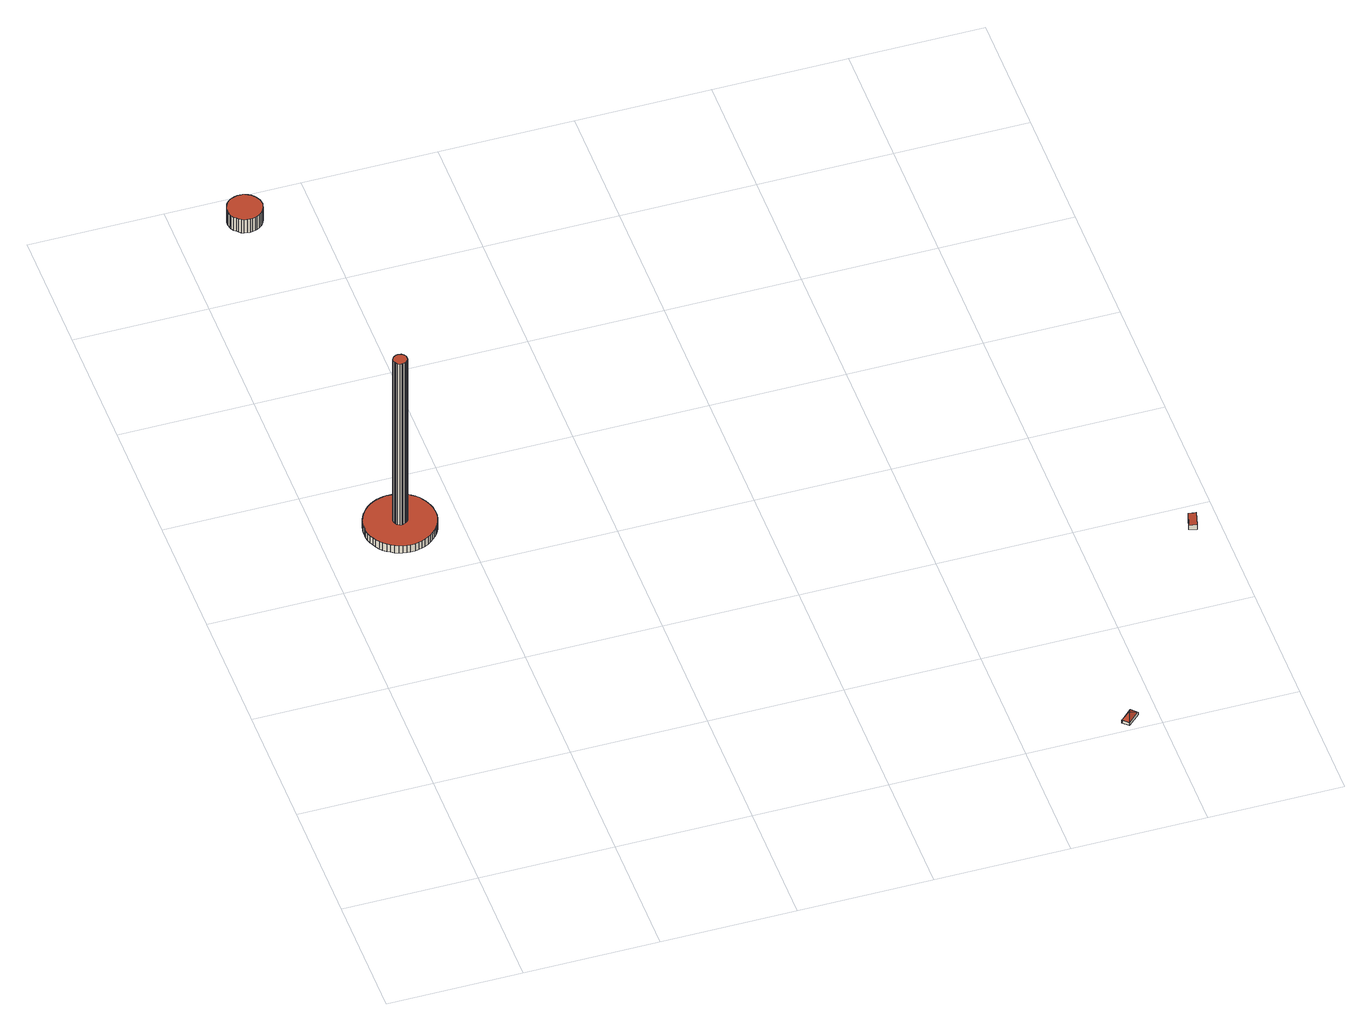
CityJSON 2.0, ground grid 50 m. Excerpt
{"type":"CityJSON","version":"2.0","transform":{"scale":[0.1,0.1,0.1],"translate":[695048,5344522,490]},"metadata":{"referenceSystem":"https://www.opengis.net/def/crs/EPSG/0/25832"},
"CityObjects":{
"building1":{"type":"Building","attributes":{"Gemeindeschluessel":"09162000","HoeheDach":"618.270","HoeheGrund":"537.389","Methode":"2000","NiedrigsteTraufeDesGebaeudes":"540.867","Geometrietyp2DReferenz":"3000","function":"31001_2000","roofType":"9999","measuredHeight":80.88,"storeysAboveGround":1},"geometry":[{"type":"Solid","lod":"2","boundaries":[[[[0,1,2,3]],[[4,5,6,7]],[[8,9,10,11]],[[12,13,14,15]],[[16,17,18,19]],[[20,21,22,23]],[[24,25,26,27]],[[28,29,30,31]],[[32,33,34,35]],[[36,37,38,39]],[[40,41,42,43]],[[44,45,46,47]],[[48,49,50,51]],[[52,24,27,53]],[[54,55,56,57]],[[58,59,60,61]],[[62,63,64,65]],[[66,20,23,67]],[[68,69,70,71]],[[26,72,73,7,6,15,14,71,70,74,75,3,2,76,67,23,22,77,78,79,61,60,80,81,82,83,84,85,86,87,88,89,90,91,92,93,19,18,94,95,96,97,98,99,35,34,39,38,100,101,102,103,104,65,64,43,42,105,53,27]],[[106,107,84,83]],[[17,108,94,18]],[[109,110,79,78]],[[111,4,7,73]],[[112,113,88,87]],[[63,40,43,64]],[[114,111,73,72]],[[115,116,99,98]],[[117,8,11,118]],[[119,120,121,122,123,124]],[[125,28,31,126]],[[69,127,74,70]],[[116,32,35,99]],[[128,16,19,93]],[[129,130,131,132,133,134]],[[135,136,91,90]],[[29,137,138,30]],[[41,139,105,42]],[[49,140,141,50]],[[142,143,101,100]],[[144,112,87,86]],[[145,146,96,95]],[[45,147,148,46]],[[139,52,53,105]],[[108,145,95,94]],[[149,115,98,97]],[[113,150,89,88]],[[21,151,77,22]],[[152,0,3,75]],[[140,123,122,141]],[[33,36,39,34]],[[147,48,51,148]],[[153,128,93,92]],[[25,114,72,26]],[[55,130,129,56]],[[154,155,156,157]],[[155,158,159,156]],[[59,160,80,60]],[[1,161,76,2]],[[162,62,65,104]],[[163,164,160,59,58,110,109,151,21,20,66,161,1,0,152,127,69,68,13,12,5,4,111,114,25,24,52,139,41,40,63,62,162,165,166,143,142,37,36,33,32,116,115,149,146,145,108,17,16,128,153,136,135,150,113,112,144,167,107,106],[168,47,46,148,51,50,141,122,121,120,169,157,156,159,170,118,11,10,57,56,129,134,133,126,31,30,138]],[[9,54,57,10]],[[150,135,90,89]],[[160,164,81,80]],[[132,125,126,133]],[[164,163,82,81]],[[13,68,71,14]],[[151,109,78,77]],[[37,142,100,38]],[[125,132,131,130,55,54,9,8,117,171,158,155,154,172,119,124,123,140,49,48,147,45,44,173,137,29,28]],[[146,149,97,96]],[[173,44,47,168]],[[158,171,170,159]],[[172,154,157,169]],[[127,152,75,74]],[[165,103,102,101,143,166]],[[136,153,92,91]],[[165,162,104,103]],[[167,144,86,85]],[[163,106,83,82]],[[5,12,15,6]],[[137,173,168,138]],[[119,172,169,120]],[[161,66,67,76]],[[110,58,61,79]],[[107,167,85,84]],[[171,117,118,170]]]],"semantics":{"surfaces":[{"type":"WallSurface"},{"type":"GroundSurface"},{"type":"RoofSurface","Dachneigung":"89.982","Dachorientierung":"-1.000","Flaeche":"513.092","Z_MAX":"3.486","Z_MAX_ASL":"540.875","Z_MIN":"3.478","Z_MIN_ASL":"540.867"},{"type":"RoofSurface","Dachneigung":"90.000","Dachorientierung":"-1.000","Flaeche":"19.763","Z_MAX":"80.881","Z_MAX_ASL":"618.270","Z_MIN":"80.881","Z_MIN_ASL":"618.270"}],"values":[[0,0,0,0,0,0,0,0,0,0,0,0,0,0,0,0,0,0,0,1,0,0,0,0,0,0,0,0,0,0,0,0,0,0,0,0,0,0,0,0,0,0,0,0,0,0,0,0,0,0,0,0,0,0,0,0,0,0,0,0,2,0,0,0,0,0,0,0,0,3,0,0,0,0,0,0,0,0,0,0,0,0,0,0,0,0,0]]}}]},
"building2":{"type":"Building","attributes":{"Gemeindeschluessel":"09162000","HoeheDach":"499.060","HoeheGrund":"492.752","Methode":"2000","NiedrigsteTraufeDesGebaeudes":"499.060","Geometrietyp2DReferenz":"3000","function":"31001_2000","roofType":"1000","measuredHeight":6.31,"storeysAboveGround":1},"geometry":[{"type":"Solid","lod":"2","boundaries":[[[[174,175,176,177]],[[178,179,180,181]],[[182,183,184,185]],[[186,187,188,189]],[[190,191,192,193]],[[194,195,196,197]],[[175,198,199,176]],[[200,201,202,203]],[[204,205,206,207]],[[208,209,210,211]],[[212,213,214,215]],[[213,216,217,214]],[[218,219,220,221]],[[222,223,224,225]],[[198,226,227,199]],[[228,194,197,229]],[[216,208,211,217]],[[230,231,232,233]],[[234,235,236,237,238,239,240,177,176,199,227,221,220,207,206,215,214,217,211,210,193,192,241,189,188,185,184,203,202,242,181,180,233,232,225,224,229,197,196,243]],[[195,244,243,196]],[[245,246,235,234]],[[205,212,215,206]],[[219,204,207,220]],[[231,222,225,232]],[[247,186,189,241]],[[223,228,229,224]],[[248,174,177,240]],[[249,178,181,242]],[[250,251,237,236]],[[194,228,223,222,231,230,179,178,249,201,200,183,182,187,186,247,191,190,209,208,216,213,212,205,204,219,218,226,198,175,174,248,252,253,251,250,246,245,244,195]],[[252,248,240,239]],[[244,245,234,243]],[[209,190,193,210]],[[179,230,233,180]],[[226,218,221,227]],[[251,253,238,237]],[[246,250,236,235]],[[253,252,239,238]],[[187,182,185,188]],[[183,200,203,184]],[[191,247,241,192]],[[201,249,242,202]]]],"semantics":{"surfaces":[{"type":"WallSurface"},{"type":"GroundSurface"},{"type":"RoofSurface","Dachneigung":"90.000","Dachorientierung":"-1.000","Flaeche":"126.953","Z_MAX":"6.308","Z_MAX_ASL":"499.060","Z_MIN":"6.308","Z_MIN_ASL":"499.060"}],"values":[[0,0,0,0,0,0,0,0,0,0,0,0,0,0,0,0,0,0,1,0,0,0,0,0,0,0,0,0,0,2,0,0,0,0,0,0,0,0,0,0,0,0]]}}]},
"building3":{"type":"Building","attributes":{"Gemeindeschluessel":"09162000","HoeheDach":"495.350","HoeheGrund":"491.960","Methode":"1000","NiedrigsteTraufeDesGebaeudes":"493.380","Geometrietyp2DReferenz":"3000","function":"31001_2000","roofType":"3500","measuredHeight":3.39},"geometry":[{"type":"Solid","lod":"2","boundaries":[[[[254,255,256,257,258]],[[259,260,254,258]],[[261,257,256]],[[259,262,263,264,260]],[[257,262,259,258]],[[255,264,261,256]],[[264,263,261]],[[264,255,254,260]],[[261,263,262,257]]]],"semantics":{"surfaces":[{"type":"WallSurface"},{"type":"GroundSurface"},{"type":"RoofSurface","Dachneigung":"37.785","Dachorientierung":"137.350","Flaeche":"7.240","Z_MAX":"3.390","Z_MAX_ASL":"495.350","Z_MIN":"1.455","Z_MIN_ASL":"493.415"},{"type":"RoofSurface","Dachneigung":"56.793","Dachorientierung":"47.459","Flaeche":"5.466","Z_MAX":"3.390","Z_MAX_ASL":"495.350","Z_MIN":"1.420","Z_MIN_ASL":"493.380"},{"type":"RoofSurface","Dachneigung":"37.777","Dachorientierung":"317.356","Flaeche":"7.241","Z_MAX":"3.390","Z_MAX_ASL":"495.350","Z_MIN":"1.454","Z_MIN_ASL":"493.414"},{"type":"RoofSurface","Dachneigung":"56.791","Dachorientierung":"227.487","Flaeche":"5.475","Z_MAX":"3.390","Z_MAX_ASL":"495.350","Z_MIN":"1.423","Z_MIN_ASL":"493.383"}],"values":[[0,1,2,0,0,3,4,0,5]]}}]},
"building4":{"type":"Building","attributes":{"Gemeindeschluessel":"09162000","HoeheDach":"493.110","HoeheGrund":"490.800","Methode":"1000","NiedrigsteTraufeDesGebaeudes":"492.801","Geometrietyp2DReferenz":"3000","function":"31001_2000","roofType":"1000","measuredHeight":2.31},"geometry":[{"type":"Solid","lod":"2","boundaries":[[[[265,266,267,268]],[[269,265,268,270]],[[266,271,272,267]],[[269,271,266,265]],[[271,269,270,272]],[[272,270,268,267]]]],"semantics":{"surfaces":[{"type":"WallSurface"},{"type":"RoofSurface","Dachneigung":"84.117","Dachorientierung":"286.235","Flaeche":"18.083","Z_MAX":"2.310","Z_MAX_ASL":"493.110","Z_MIN":"2.001","Z_MIN_ASL":"492.801"},{"type":"GroundSurface"}],"values":[[0,0,0,1,0,2]]}}]}
},
"vertices":[
[150,1164,509],[135,1164,509],[135,1164,474],[150,1164,474],[246,1221,509],[237,1209,509],[237,1209,474],[246,1221,474],[148,1271,1283],[142,1269,1283],[142,1269,509],[148,1271,509],[227,1199,509],[216,1190,509],[216,1190,474],[227,1199,474],[66,1403,509],[78,1410,509],[78,1410,474],[66,1403,474],[93,1172,509],[80,1178,509],[80,1178,474],[93,1172,474],[267,1274,509],[264,1260,509],[264,1260,474],[267,1274,474],[114,1288,1283],[113,1294,1283],[113,1294,509],[114,1288,509],[176,1419,509],[189,1414,509],[189,1414,474],[176,1419,474],[202,1408,509],[205,1406,509],[205,1406,474],[202,1408,474],[263,1331,509],[266,1317,509],[266,1317,474],[263,1331,474],[120,1312,1283],[125,1315,1283],[125,1315,509],[120,1312,509],[137,1319,1283],[143,1318,1283],[143,1318,509],[137,1319,509],[268,1288,509],[268,1288,474],[136,1269,1283],[130,1269,1283],[130,1269,509],[136,1269,509],[36,1213,509],[27,1225,509],[27,1225,474],[36,1213,474],[252,1357,509],[258,1344,509],[258,1344,474],[252,1357,474],[107,1168,509],[107,1168,474],[204,1182,509],[191,1175,509],[191,1175,474],[204,1182,474],[259,1246,474],[253,1233,474],[178,1170,474],[164,1167,474],[121,1165,474],[68,1185,474],[56,1193,474],[45,1203,474],[21,1238,474],[15,1251,474],[11,1265,474],[8,1279,474],[8,1293,474],[8,1308,474],[11,1322,474],[14,1336,474],[20,1349,474],[26,1362,474],[27,1362,474],[34,1373,474],[44,1384,474],[54,1394,474],[91,1416,474],[105,1420,474],[119,1423,474],[133,1425,474],[148,1424,474],[162,1422,474],[214,1400,474],[226,1391,474],[232,1385,474],[236,1381,474],[244,1369,474],[268,1302,474],[8,1279,509],[8,1293,509],[91,1416,509],[56,1193,509],[45,1203,509],[253,1233,509],[14,1336,509],[20,1349,509],[259,1246,509],[148,1424,509],[162,1422,509],[154,1274,1283],[154,1274,509],[158,1309,1283],[158,1309,509],[156,1311,509],[154,1314,509],[154,1314,1283],[156,1311,1283],[116,1283,1283],[116,1283,509],[178,1170,509],[54,1394,509],[121,1275,509],[121,1275,1283],[120,1276,1283],[118,1278,1283],[118,1278,509],[120,1276,509],[27,1362,509],[34,1373,509],[114,1300,1283],[114,1300,509],[268,1302,509],[149,1317,1283],[149,1317,509],[214,1400,509],[226,1391,509],[11,1322,509],[105,1420,509],[119,1423,509],[131,1318,1283],[131,1318,509],[133,1425,509],[26,1362,509],[68,1185,509],[164,1167,509],[44,1384,509],[163,1297,1283],[163,1291,1283],[163,1291,509],[163,1297,509],[162,1284,1283],[162,1284,509],[21,1238,509],[121,1165,509],[244,1369,509],[11,1265,509],[15,1251,509],[236,1381,509],[232,1385,509],[8,1308,509],[116,1306,509],[162,1303,509],[159,1279,509],[159,1279,1283],[162,1303,1283],[116,1306,1283],
[232,3425,91],[242,3428,91],[242,3428,28],[232,3425,28],[238,3302,91],[228,3304,91],[228,3304,28],[238,3302,28],[286,3312,91],[277,3307,91],[277,3307,28],[286,3312,28],[300,3325,91],[294,3318,91],[294,3318,28],[300,3325,28],[312,3353,91],[310,3343,91],[310,3343,28],[312,3353,28],[189,3346,91],[187,3356,91],[187,3356,28],[189,3346,28],[252,3428,91],[252,3428,28],[268,3303,91],[258,3301,91],[258,3301,28],[268,3303,28],[289,3415,91],[296,3408,91],[296,3408,28],[289,3415,28],[313,3372,91],[314,3362,91],[314,3362,28],[313,3372,28],[302,3400,91],[307,3392,91],[307,3392,28],[302,3400,28],[311,3382,91],[311,3382,28],[271,3424,91],[280,3420,91],[280,3420,28],[271,3424,28],[204,3321,91],[197,3328,91],[197,3328,28],[204,3321,28],[262,3427,91],[262,3427,28],[192,3337,91],[192,3337,28],[219,3308,91],[211,3314,91],[211,3314,28],[219,3308,28],[187,3376,28],[190,3386,28],[194,3395,28],[199,3403,28],[206,3411,28],[214,3417,28],[223,3422,28],[306,3334,28],[248,3301,28],[186,3366,28],[186,3366,91],[187,3376,91],[190,3386,91],[306,3334,91],[223,3422,91],[248,3301,91],[194,3395,91],[199,3403,91],[214,3417,91],[206,3411,91],
[2426,50,20],[2426,50,34],[2425,49,34],[2382,9,34],[2382,9,20],[2361,31,20],[2405,72,20],[2393,40,54],[2361,31,34],[2362,31,34],[2405,72,34],
[2915,882,31],[2886,890,28],[2886,890,8],[2915,882,8],[2931,940,31],[2931,940,8],[2903,948,28],[2903,948,8]
]}
